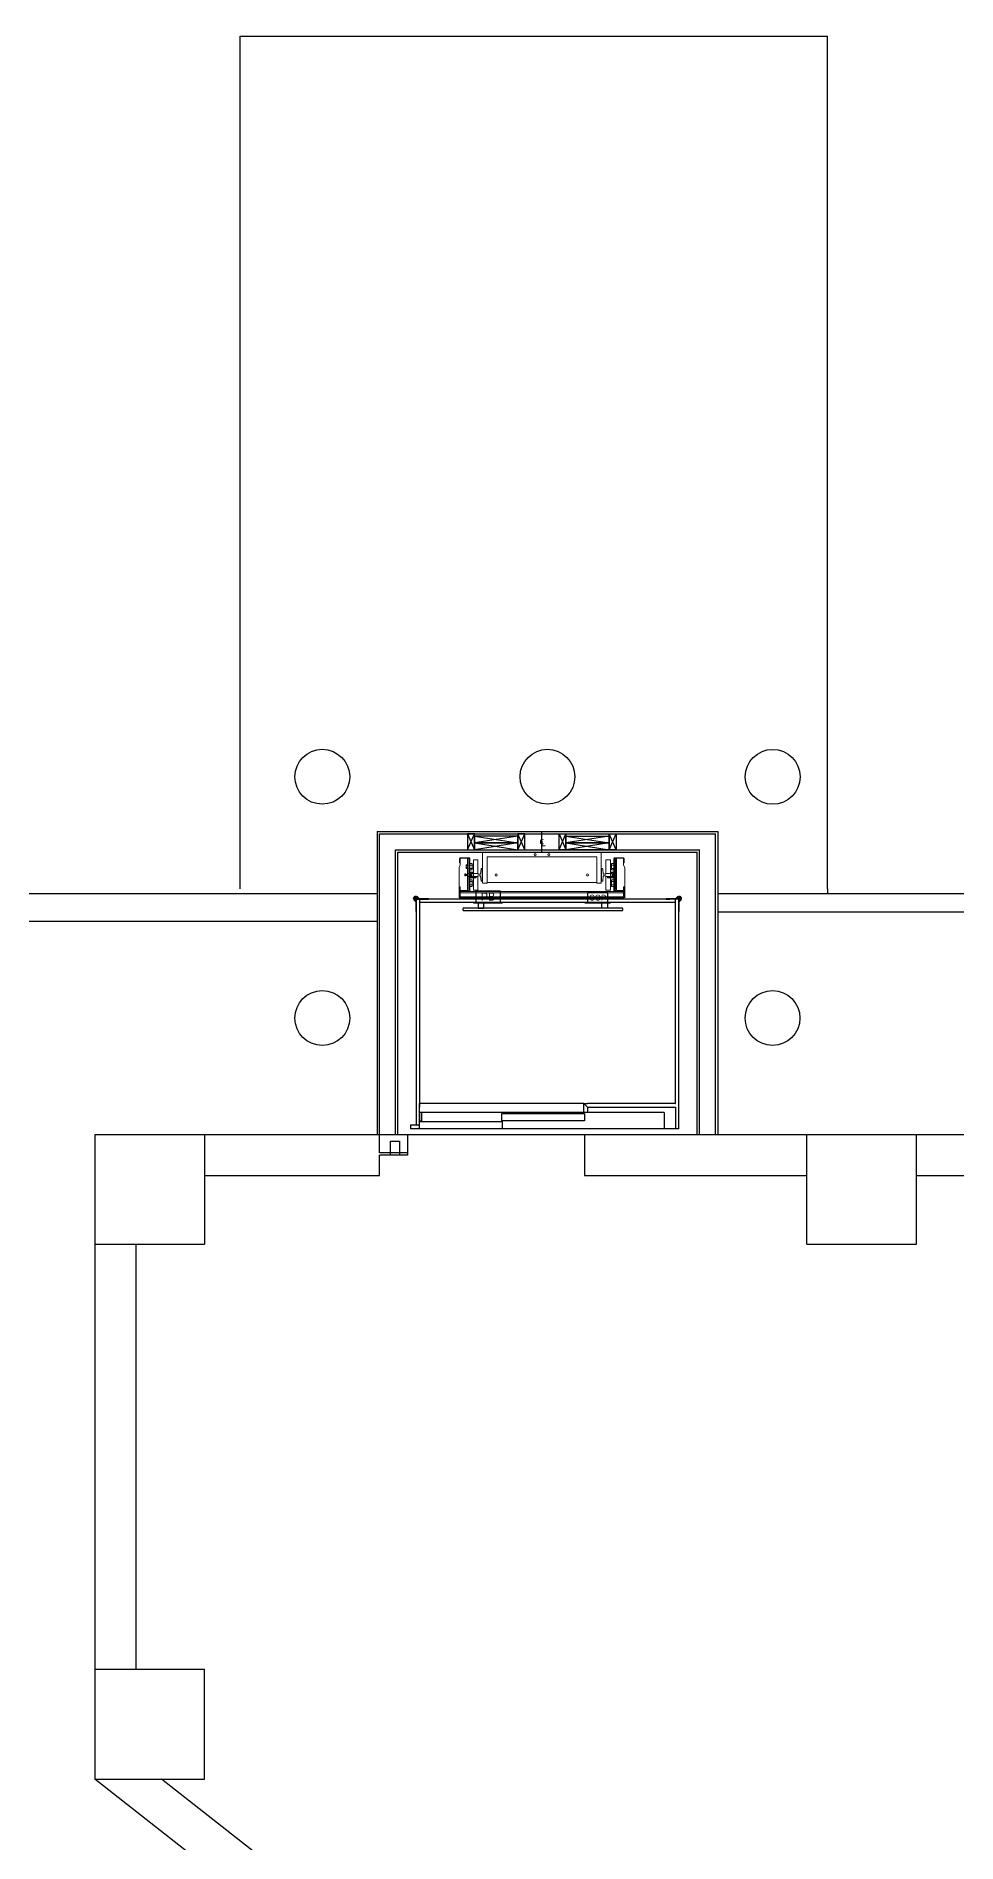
# Paper-space layout 'Layout1' of a CAD drawing. Header units: inches. Extents: x 0 to 35.9, y 0 to 23.6.
# Drawn here: x 13.236 to 13.3541, y 15.5901 to 15.8219 of the extents above; entities that cross this region are included whole.
import ezdxf

# ---------------------------------------------------------------- set-up
doc = ezdxf.new("R2010")
doc.units = ezdxf.units.IN
doc.header["$MEASUREMENT"] = 0
doc.linetypes.add('CENTERX2', pattern=[0.8, 0.5, -0.1, 0.1, -0.1])
doc.layers.get('0').update_dxf_attribs({"lineweight": 30})
for name, color, linetype in [('HANDICAP PARKING', 150, 'Continuous'), ('NO PARKING', 6, 'CENTERX2'), ('SYMMETRY ELEVATING SOLUTIONS', 7, 'Continuous')]:
    doc.layers.add(name, color=color, linetype=linetype)
doc.styles.get("Standard").update_dxf_attribs({"font": 'arial.ttf'})

# ---------------------------------------------------------------- blocks, each defined once
blk = doc.blocks.new('A$C1C650E7E')
at = {"color": 7, "linetype": 'Continuous', "lineweight": 15}
for p, q in [((-2.75, 0), (-2.75, 0.08)), ((-2.75, 0.08), (-0.09, 0.08)), ((-0.53, 0.13), (-0.17, 0.5)), ((-0.53, 0.13), (-0.47, 0.08)), ((-0.47, 0.08), (-0.11, 0.44)), ((-0.11, 0.44), (-0.17, 0.5)), ((-0.09, 0.44), (0.49, -0.13)), ((-0.09, 0.08), (-0.09, 0)), ((0.07, 0.23), (-0.07, 0.08)), ((-0.07, 0.08), (-0.02, 0.03)), ((0.01, 0.54), (-0.02, 0.51)), ((0.55, -0.07), (-0.02, 0.51)), ((0.13, 0.18), (-0.02, 0.03)), ((0.18, 0.13), (0.03, -0.02)), ((0.13, 0.18), (0.07, 0.23)), ((0.23, 0.07), (0.08, -0.07)), ((0.23, 0.07), (0.18, 0.13)), ((0.59, 0.23), (0.28, 0.54)), ((0.42, 0.46), (0.36, 0.52)), ((0.42, 0.46), (0.39, 0.43)), ((0.46, 0.42), (0.43, 0.39)), ((0.52, 0.36), (0.46, 0.42)), ((0.52, 0.36), (0.49, 0.33)), ((0.08, -0.09), (0, -0.09)), ((0, -2.75), (0.08, -2.75)), ((0.08, -0.07), (0.03, -0.02)), ((0.08, -2.75), (0.08, -0.09)), ((0.49, -0.16), (0.12, -0.52)), ((0.18, -0.57), (0.12, -0.52)), ((0.54, -0.21), (0.18, -0.57)), ((0.49, -0.16), (0.54, -0.21)), ((0.55, -0.07), (0.59, -0.03))]:
    blk.add_line(p, q, dxfattribs=at)
for p, q in [((0, 0), (0, 0)), ((-2.75, 0), (-0.09, 0)), ((0, -0.09), (0, -2.75))]:
    blk.add_line(p, q)
at = {"color": 7, "linetype": 'Continuous', "lineweight": 15, "flags": 128}
for points in [[(-0.09, 0.44), (-0.09, 0.44), (-0.08, 0.45), (-0.08, 0.45), (-0.07, 0.46), (-0.06, 0.47), (-0.05, 0.48), (-0.03, 0.49), (-0.02, 0.51)], [(0.1, 0.26), (0.1, 0.25), (0.1, 0.25), (0.09, 0.25), (0.09, 0.25), (0.09, 0.24), (0.08, 0.24), (0.08, 0.24), (0.07, 0.23)], [(0.15, 0.2), (0.15, 0.2), (0.15, 0.2), (0.15, 0.2), (0.15, 0.19), (0.14, 0.19), (0.14, 0.18), (0.13, 0.18), (0.13, 0.18)], [(0.2, 0.15), (0.2, 0.15), (0.2, 0.15), (0.2, 0.15), (0.19, 0.15), (0.19, 0.14), (0.18, 0.14), (0.18, 0.13), (0.18, 0.13)], [(0.26, 0.1), (0.25, 0.1), (0.25, 0.1), (0.25, 0.09), (0.25, 0.09), (0.24, 0.09), (0.24, 0.08), (0.24, 0.08), (0.23, 0.07)], [(0.36, 0.52), (0.36, 0.52), (0.36, 0.52), (0.36, 0.51), (0.35, 0.51), (0.34, 0.5), (0.34, 0.49), (0.33, 0.49)], [(0.55, -0.07), (0.54, -0.08), (0.53, -0.09), (0.52, -0.1), (0.51, -0.11), (0.5, -0.12), (0.49, -0.13), (0.49, -0.13), (0.49, -0.13)]]:
    blk.add_lwpolyline(points, dxfattribs=at)
at = {"color": 7, "linetype": 'Continuous', "lineweight": 15}
for centre, radius, start, end in [((-0.1, 0.43), 0.0945, 45, 135), ((-0.1, 0.43), 0.016, 45, 135), ((-0.09, 0.09), 0.016, 270, 315), ((-0.09, 0.09), 0.0945, 270, 315), ((0.14, 0.41), 0.188, 45, 135), ((0.45, 0.1), 0.188, 315, 45), ((0.09, -0.09), 0.0945, 135, 180), ((0.09, -0.09), 0.016, 135, 180), ((0.47, -0.14), 0.016, 315, 45), ((0.47, -0.14), 0.0945, 315, 45)]:
    blk.add_arc(centre, radius, start, end, dxfattribs=at)
blk = doc.blocks.new('A$C207E235A')
for p, q in [((-16.25, 4), (-14.75, 0.5)), ((-16.25, 0.5), (-14.75, 4)), ((-16.25, 4), (16.25, 4)), ((-5.25, 0.5), (-3.75, 4)), ((-3.75, 0.5), (-5.25, 4)), ((3.75, 4), (5.25, 0.5)), ((3.75, 0.5), (5.25, 4)), ((14.75, 0.5), (16.25, 4)), ((16.25, 0.5), (14.75, 4)), ((-16.25, 0.5), (16.25, 0.5)), ((-14.75, 3.5), (-5.25, 2)), ((-5.25, 3.5), (-14.75, 2)), ((-5.25, 2), (-14.75, 0.5)), ((-14.75, 2), (-5.25, 0.5)), ((5.25, 3.5), (14.75, 2)), ((14.75, 3.5), (5.25, 2)), ((14.75, 2), (5.25, 0.5)), ((5.25, 2), (14.75, 0.5))]:
    blk.add_line(p, q)
at = {"linetype": 'CENTERX2'}
blk.add_line((0, 0), (0, 4.5), dxfattribs=at)
for points in [[(-16.25, 0.5), (-14.75, 0.5), (-14.75, 4), (-16.25, 4)], [(-5.25, 0.5), (-3.75, 0.5), (-3.75, 4), (-5.25, 4)], [(5.25, 0.5), (3.75, 0.5), (3.75, 4), (5.25, 4)], [(16.25, 0.5), (14.75, 0.5), (14.75, 4), (16.25, 4)], [(-14.75, 2), (-5.25, 2), (-5.25, 3.5), (-14.75, 3.5)], [(-14.75, 0.5), (-5.25, 0.5), (-5.25, 2), (-14.75, 2)], [(14.75, 2), (5.25, 2), (5.25, 3.5), (14.75, 3.5)], [(14.75, 0.5), (5.25, 0.5), (5.25, 2), (14.75, 2)]]:
    blk.add_lwpolyline(points, close=True)
at = {"insert": (0, 2.25), "char_height": 1.75, "attachment_point": 5}
blk.add_mtext('{\\fISOCPEUR|b0|i0|c0|p34;℄}', dxfattribs=at)
blk = doc.blocks.new('A$C449753AF')
at = {"color": 7, "linetype": 'Continuous', "lineweight": 15}
for p, q in [((-12.69, 0), (12.69, 0)), ((-17.87, -2.86), (-18.12, -3.36)), ((-18.12, -3.36), (-18.12, -9.99)), ((-18, -2.36), (-18, -1.38)), ((-18, -2.36), (-17.88, -2.36)), ((-17.88, -2.36), (-17.88, -1.38)), ((-17.87, -1.36), (-17.87, -2.86)), ((-17.86, -1.24), (-15.89, -1.24)), ((-17.86, -1.36), (-15.89, -1.36)), ((-16.56, -2.82), (-16.56, -3.37)), ((-16.56, -3.37), (-16.56, -3.55)), ((-16.52, -2.76), (-16.52, -2.76)), ((-16.24, -2.76), (-16.52, -2.76)), ((-16.52, -2.97), (-16.52, -2.98)), ((-16.52, -2.97), (-16.24, -2.97)), ((-16.24, -2.98), (-16.52, -2.98)), ((-16.52, -3.39), (-16.52, -3.41)), ((-16.52, -3.39), (-16.24, -3.39)), ((-16.24, -3.41), (-16.52, -3.41)), ((-16.52, -3.62), (-16.52, -3.62)), ((-16.52, -3.62), (-16.24, -3.62)), ((-16.31, -1.36), (-16.31, -2.76)), ((-16.31, -3.62), (-16.31, -4.78)), ((-16.24, -2.75), (-16.24, -3.62)), ((-16.24, -3.62), (-16.12, -3.62)), ((-16.2, -3.85), (-16.2, -4.12)), ((-16.17, -3.84), (-16.17, -3.85)), ((-16.17, -3.84), (-16.12, -3.84)), ((-16.12, -3.85), (-16.17, -3.85)), ((-16.12, -4.69), (-16.12, -1.38)), ((-16.12, -1.38), (-15.87, -1.38)), ((-15.87, -4.69), (-15.87, -1.38)), ((-15.87, -1.38), (-15.87, -8.62)), ((-15.75, -1.38), (-15.75, -8.62)), ((-15.25, -2.47), (-15.75, -2.47)), ((-15.25, -2.83), (-15.75, -2.83)), ((-15.25, -3.55), (-15.75, -3.55)), ((-15.25, -3.91), (-15.75, -3.91)), ((-15.25, -2.47), (-15.25, -2.83)), ((-15.25, -2.83), (-15.25, -3.55)), ((-15.25, -3.55), (-15.25, -3.91)), ((-15, -1.69), (-15, -4.69)), ((-14, -1.69), (-14, -4.69)), ((-13.32, -3.71), (-13.43, -4.76)), ((-13.04, -3.62), (-13.22, -3.62)), ((-13.04, -3.62), (-13.04, -4.87)), ((-13.04, -3.62), (-13, -3.62)), ((-13, -6.81), (-13, -0.31)), ((-12, -6.69), (-12, -1)), ((-12, -1), (11.75, -1)), ((11.75, -1), (12, -1)), ((12, -1), (12, -6.69)), ((13, -0.31), (13, -6.81)), ((13.04, -3.62), (13, -3.62)), ((13.04, -4.87), (13.04, -3.62)), ((13.22, -3.62), (13.04, -3.62)), ((13.43, -4.76), (13.32, -3.71)), ((14, -4.69), (14, -1.69)), ((15, -4.69), (15, -1.69)), ((15.25, -2.47), (15.75, -2.47)), ((15.25, -2.83), (15.25, -2.47)), ((15.25, -2.83), (15.75, -2.83)), ((15.25, -3.55), (15.25, -2.83)), ((15.25, -3.55), (15.75, -3.55)), ((15.25, -3.91), (15.25, -3.55)), ((15.25, -3.91), (15.75, -3.91)), ((15.75, -8.62), (15.75, -1.38)), ((15.87, -1.38), (15.87, -4.69)), ((16.12, -1.38), (15.87, -1.38)), ((15.87, -8.62), (15.87, -1.38)), ((15.89, -1.24), (17.86, -1.24)), ((15.89, -1.36), (17.86, -1.36)), ((16.12, -1.38), (16.12, -8.18)), ((16.31, -8.37), (16.31, -1.36)), ((17.87, -2.86), (17.87, -1.36)), ((18.12, -3.36), (17.87, -2.86)), ((17.88, -1.38), (17.88, -2.36)), ((18, -2.36), (17.88, -2.36)), ((18, -1.38), (18, -2.36)), ((18.12, -9.99), (18.12, -3.36)), ((-18, -8.61), (-18, -7.62)), ((-18, -7.62), (-17.88, -7.62)), ((-17.88, -8.61), (-17.88, -7.62)), ((-16.87, -4.79), (-16.87, -5)), ((-16.87, -4.79), (-16.87, -4.79)), ((-16.87, -5), (-16.87, -5.21)), ((-16.85, -4.78), (-16.85, -4.79)), ((-16.85, -4.78), (-16.71, -4.78)), ((-16.85, -4.78), (-16.71, -4.78)), ((-16.71, -4.79), (-16.85, -4.79)), ((-16.85, -5), (-16.85, -5)), ((-16.71, -5), (-16.85, -5)), ((-16.85, -5), (-16.71, -5)), ((-16.85, -5.22), (-16.85, -5.22)), ((-16.85, -5.22), (-16.71, -5.22)), ((-16.71, -5.22), (-16.85, -5.22)), ((-16.71, -4.79), (-16.71, -4.78)), ((-16.71, -5), (-16.71, -4.79)), ((-16.71, -4.91), (-16.71, -4.9)), ((-16.71, -5), (-16.71, -5)), ((-16.71, -5.22), (-16.71, -5)), ((-16.71, -5.1), (-16.71, -5.09)), ((-16.71, -5.22), (-16.71, -5.22)), ((-16.35, -4.89), (-16.35, -4.78)), ((-16.35, -5.11), (-16.35, -4.89)), ((-16.35, -5.22), (-16.35, -5.11)), ((-16.32, -4.78), (-16.22, -4.78)), ((-16.32, -5), (-16.22, -5)), ((-16.32, -5.22), (-16.22, -5.22)), ((-16.31, -5.22), (-16.31, -8.37)), ((-16.22, -5.27), (-16.22, -4.73)), ((-16.2, -4.12), (-16.2, -4.4)), ((-16.19, -4.7), (-16.19, -5.3)), ((-16.17, -4.11), (-16.17, -4.13)), ((-16.17, -4.11), (-16.12, -4.11)), ((-16.12, -4.13), (-16.17, -4.13)), ((-16.17, -4.4), (-16.17, -4.4)), ((-16.17, -4.4), (-16.12, -4.4)), ((-16.12, -4.4), (-16.17, -4.4)), ((-16.12, -4.69), (-16.12, -5.32)), ((-16.12, -4.69), (-15.87, -4.69)), ((-16.12, -8.18), (-16.12, -5.32)), ((-15.87, -5.32), (-16.12, -5.32)), ((-15.87, -8.18), (-15.87, -5.32)), ((-15.63, -4.51), (-15.75, -4.51)), ((-15.63, -5.49), (-15.75, -5.49)), ((-15.25, -6.09), (-15.75, -6.09)), ((-15.25, -6.45), (-15.75, -6.45)), ((-15.25, -7.17), (-15.75, -7.17)), ((-15.25, -7.53), (-15.75, -7.53)), ((-15.63, -4.51), (-15.63, -5.49)), ((-15.61, -4.37), (-15, -4.37)), ((-15.61, -4.49), (-15.61, -4.37)), ((-15.61, -4.49), (-15, -4.49)), ((-14.38, -5.51), (-15.61, -5.51)), ((-15.61, -5.51), (-15.61, -5.63)), ((-14.38, -5.63), (-15.61, -5.63)), ((-15.48, -5.22), (-15.48, -4.78)), ((-15.42, -4.69), (-15.46, -4.69)), ((-15.46, -4.69), (-15.46, -5.31)), ((-15.42, -5.31), (-15.46, -5.31)), ((-15.42, -5.31), (-15.42, -4.69)), ((-15.42, -4.69), (-15.05, -4.69)), ((-15.42, -4.69), (-15.42, -5.31)), ((-15.42, -5.31), (-15.05, -5.31)), ((-15.25, -6.45), (-15.25, -6.09)), ((-15.25, -7.17), (-15.25, -6.45)), ((-15.25, -7.53), (-15.25, -7.17)), ((-15.05, -5.31), (-15.05, -4.69)), ((-15, -5.51), (-15, -5.31)), ((-15, -8.31), (-15, -5.63)), ((-14.98, -4.75), (-14.98, -4.87)), ((-14.98, -4.87), (-14.98, -5.13)), ((-14.98, -5.13), (-14.98, -5.25)), ((-14.04, -4.69), (-14.92, -4.69)), ((-14.92, -5.31), (-14.04, -5.31)), ((-14.38, -5.63), (-14.38, -5.51)), ((-14, -8.31), (-14, -5.31)), ((-13.49, -4.81), (-13.92, -4.81)), ((-13.92, -5.19), (-13.49, -5.19)), ((-13.43, -5.24), (-13.32, -6.29)), ((-13.22, -6.38), (-13.04, -6.38)), ((-13.04, -5.13), (-13.04, -4.87)), ((-13.04, -5.13), (-13.04, -6.38)), ((-13.04, -6.38), (-13, -6.38)), ((-12.69, -6.81), (-13, -6.81)), ((-12.69, -6.81), (-12.13, -6.81)), ((-12, -6.62), (12, -6.62)), ((12.13, -6.81), (12.69, -6.81)), ((13, -6.81), (12.69, -6.81)), ((13.04, -6.38), (13, -6.38)), ((13.04, -4.87), (13.04, -5.13)), ((13.04, -6.38), (13.04, -5.13)), ((13.04, -6.38), (13.22, -6.38)), ((13.32, -6.29), (13.43, -5.24)), ((13.92, -4.81), (13.49, -4.81)), ((13.49, -5.19), (13.92, -5.19)), ((14, -5.31), (14, -8.31)), ((14.92, -4.69), (14.04, -4.69)), ((14.04, -5.31), (14.92, -5.31)), ((15.61, -5.51), (14.38, -5.51)), ((14.38, -5.63), (14.38, -5.51)), ((15.61, -5.63), (14.38, -5.63)), ((14.98, -4.87), (14.98, -4.75)), ((14.98, -5.25), (14.98, -5.13)), ((15, -4.37), (15.61, -4.37)), ((15, -4.49), (15.61, -4.49)), ((15.06, -4.62), (15, -4.62)), ((15, -5.31), (15, -5.51)), ((15, -5.63), (15, -8.31)), ((15.42, -4.69), (15.05, -4.69)), ((15.05, -4.69), (15.05, -5.31)), ((15.42, -5.31), (15.05, -5.31)), ((15.06, -4.69), (15.06, -4.62)), ((15.25, -6.09), (15.75, -6.09)), ((15.25, -6.09), (15.25, -6.45)), ((15.25, -6.45), (15.75, -6.45)), ((15.25, -6.45), (15.25, -7.17)), ((15.25, -7.17), (15.75, -7.17)), ((15.25, -7.17), (15.25, -7.53)), ((15.25, -7.53), (15.75, -7.53)), ((15.42, -4.69), (15.42, -5.31)), ((15.46, -4.69), (15.42, -4.69)), ((15.42, -4.69), (15.42, -5.31)), ((15.46, -5.31), (15.42, -5.31)), ((15.46, -4.69), (15.46, -5.31)), ((15.48, -4.78), (15.48, -5.22)), ((15.61, -4.49), (15.61, -4.37)), ((15.61, -5.51), (15.61, -5.63)), ((15.63, -4.51), (15.75, -4.51)), ((15.63, -5.49), (15.63, -4.51)), ((15.63, -5.49), (15.75, -5.49)), ((15.87, -5.32), (15.87, -8.18)), ((17.88, -7.62), (17.88, -8.61)), ((18, -7.62), (17.88, -7.62)), ((18, -7.62), (18, -8.61)), ((-18, -9.18), (-18, -8.74)), ((-18, -8.74), (-17.86, -8.74)), ((-18, -9.18), (-18, -9.99)), ((-18, -9.18), (-17.86, -9.18)), ((-18, -9.99), (18, -9.99)), ((-16.31, -8.37), (-17.86, -8.37)), ((-17.86, -8.62), (-17.86, -8.37)), ((-17.86, -8.93), (-17.86, -8.62)), ((-16.31, -8.62), (-17.86, -8.62)), ((-17.86, -8.93), (17.86, -8.93)), ((-17.86, -8.93), (-17.86, -9.81)), ((-17.86, -9.81), (17.86, -9.81)), ((-16.31, -8.62), (-15.87, -8.62)), ((-15.75, -8.62), (-15.87, -8.62)), ((-15.75, -8.62), (15.75, -8.62)), ((15.75, -8.62), (15.87, -8.62)), ((15.87, -8.62), (16.31, -8.62)), ((17.86, -8.37), (16.31, -8.37)), ((17.86, -8.62), (16.31, -8.62)), ((17.86, -8.62), (17.86, -8.37)), ((17.86, -8.62), (17.86, -8.93)), ((17.86, -8.74), (18, -8.74)), ((17.86, -9.81), (17.86, -8.93)), ((17.86, -9.18), (18, -9.18)), ((18, -8.74), (18, -9.18)), ((18, -9.99), (18, -9.18))]:
    blk.add_line(p, q, dxfattribs=at)
blk.add_line((14.98, -4.87), (14.98, -5.13))
at = {"color": 7, "linetype": 'Continuous', "lineweight": 15, "flags": 128}
for points in [[(-16.66, -5.11), (-16.67, -5.1), (-16.68, -5.09), (-16.68, -5.06), (-16.68, -5.02), (-16.68, -4.98), (-16.68, -4.94), (-16.68, -4.92), (-16.67, -4.9), (-16.66, -4.89)], [(-16.61, -5.11), (-16.62, -5.1), (-16.63, -5.09), (-16.63, -5.06), (-16.63, -5.02), (-16.63, -4.98), (-16.63, -4.94), (-16.63, -4.92), (-16.62, -4.9), (-16.61, -4.89)], [(-16.56, -5.11), (-16.57, -5.1), (-16.58, -5.09), (-16.58, -5.06), (-16.58, -5.02), (-16.58, -4.98), (-16.58, -4.94), (-16.58, -4.92), (-16.57, -4.9), (-16.56, -4.89)], [(-16.51, -5.11), (-16.52, -5.1), (-16.53, -5.09), (-16.53, -5.06), (-16.53, -5.02), (-16.53, -4.98), (-16.53, -4.94), (-16.53, -4.92), (-16.52, -4.9), (-16.51, -4.89)], [(-16.46, -5.11), (-16.47, -5.1), (-16.48, -5.09), (-16.48, -5.06), (-16.48, -5.02), (-16.48, -4.98), (-16.48, -4.94), (-16.48, -4.92), (-16.47, -4.9), (-16.46, -4.89)], [(-16.41, -5.11), (-16.42, -5.1), (-16.43, -5.09), (-16.43, -5.06), (-16.43, -5.02), (-16.43, -4.98), (-16.43, -4.94), (-16.43, -4.92), (-16.42, -4.9), (-16.41, -4.89)], [(-16.36, -5.11), (-16.37, -5.1), (-16.38, -5.09), (-16.38, -5.06), (-16.38, -5.02), (-16.38, -4.98), (-16.38, -4.94), (-16.38, -4.92), (-16.37, -4.9), (-16.36, -4.89)]]:
    blk.add_lwpolyline(points, dxfattribs=at)
at = {"color": 7, "linetype": 'Continuous', "lineweight": 15}
for centre in [(-1.5, -0.56), (1.5, -0.56), (-10, -5), (10, -5)]:
    blk.add_circle(centre, 0.219, dxfattribs=at)
for centre, radius, start, end in [((-12.69, -0.31), 0.313, 90, 180), ((12.69, -0.31), 0.313, 0, 90), ((-17.86, -1.38), 0.136, 90, 180), ((-17.86, -1.38), 0.016, 90, 180), ((-15.89, -1.38), 0.136, 0, 90), ((-15.89, -1.38), 0.016, 0, 90), ((-13.22, -3.72), 0.1, 90, 174.0149), ((13.22, -3.72), 0.1, 5.9851, 90), ((15.89, -1.38), 0.136, 90, 180), ((15.89, -1.38), 0.016, 90, 180), ((17.86, -1.38), 0.136, 0, 90), ((17.86, -1.38), 0.016, 0, 90), ((-16.35, -5), 0.324, 162.1201, 197.8799), ((-16.3, -5), 0.324, 162.1214, 197.8786), ((-16.25, -5), 0.324, 162.1214, 197.8786), ((-16.2, -5), 0.324, 162.1214, 197.8786), ((-16.15, -5), 0.324, 162.1214, 197.8786), ((-16.1, -5), 0.324, 162.1214, 197.8786), ((-16.05, -5), 0.324, 162.1169, 197.8831), ((-15.61, -4.51), 0.136, 90, 180), ((-15.61, -5.49), 0.136, 180, 270), ((-15.61, -4.51), 0.016, 90, 180), ((-15.61, -5.49), 0.016, 180, 270), ((-14.92, -4.75), 0.0625, 90, 180), ((-14.92, -5.25), 0.0625, 180, 270), ((-14.04, -4.75), 0.0625, 0, 90), ((-14.04, -5.25), 0.0625, 270, 0), ((-13.92, -4.75), 0.0625, 180, 270), ((-13.92, -5.25), 0.0625, 90, 180), ((-13.49, -4.75), 0.0625, 270, 354.0149), ((-13.49, -5.25), 0.0625, 5.9851, 90), ((-13.22, -6.27), 0.1, 185.9851, 270), ((-12.13, -6.69), 0.125, 270, 0), ((12.13, -6.69), 0.125, 180, 270), ((13.22, -6.27), 0.1, 270, 354.0149), ((13.49, -4.75), 0.0625, 185.9851, 270), ((13.49, -5.25), 0.0625, 90, 174.0149), ((13.92, -4.75), 0.0625, 270, 0), ((13.92, -5.25), 0.0625, 0, 90), ((14.04, -4.75), 0.0625, 90, 180), ((14.04, -5.25), 0.0625, 180, 270), ((14.92, -4.75), 0.0625, 0, 90), ((14.92, -5.25), 0.0625, 270, 0), ((15.61, -4.51), 0.136, 0, 90), ((15.61, -4.51), 0.016, 0, 90), ((15.61, -5.49), 0.016, 270, 0), ((15.61, -5.49), 0.136, 270, 0), ((-17.86, -8.61), 0.136, 180, 270), ((-17.86, -8.61), 0.016, 180, 270), ((-16.31, -8.18), 0.438, 270, 0), ((-16.31, -8.18), 0.188, 270, 0), ((-15.89, -8.61), 0.016, 270, 0), ((16.31, -8.18), 0.438, 180, 270), ((15.89, -8.61), 0.016, 180, 270), ((16.31, -8.18), 0.188, 180, 270), ((17.86, -8.61), 0.136, 270, 0), ((17.86, -8.61), 0.016, 270, 0)]:
    blk.add_arc(centre, radius, start, end, dxfattribs=at)
for points in [[(-16.52, -2.76), (-16.56, -2.82)], [(-16.56, -3.55), (-16.52, -3.61)], [(-16.52, -2.76), (-16.52, -2.76)], [(-16.24, -2.76), (-16.52, -2.76)], [(-16.52, -3.61), (-16.52, -3.62)], [(-16.52, -3.62), (-16.24, -3.62)], [(-16.12, -2.75), (-16.24, -2.75)], [(-16.19, -3.84), (-16.2, -3.85)], [(-15, -2.87), (-15.25, -2.87)], [(-15.25, -3.5), (-15, -3.5)], [(-14, -1.69), (-15, -1.69)], [(15, -1.69), (14, -1.69)], [(15.25, -2.87), (15, -2.87)], [(15, -3.5), (15.25, -3.5)], [(-16.86, -4.78), (-16.87, -4.79)], [(-16.86, -4.78), (-16.87, -4.79)], [(-16.87, -5.21), (-16.86, -5.22)], [(-16.7, -4.89), (-16.71, -4.9)], [(-16.7, -4.89), (-16.71, -4.89)], [(-16.71, -4.89), (-16.71, -4.89)], [(-16.7, -4.89), (-16.71, -4.89)], [(-16.71, -4.89), (-16.71, -4.89)], [(-16.71, -5.1), (-16.7, -5.12)], [(-16.71, -5.11), (-16.7, -5.11)], [(-16.71, -5.11), (-16.71, -5.11)], [(-16.67, -4.88), (-16.69, -4.88)], [(-16.67, -4.88), (-16.69, -4.88)], [(-16.69, -5.13), (-16.67, -5.13)], [(-16.66, -4.89), (-16.66, -4.88)], [(-16.65, -4.88), (-16.66, -4.9)], [(-16.66, -4.89), (-16.66, -4.88)], [(-16.66, -5.1), (-16.65, -5.12)], [(-16.66, -5.12), (-16.66, -5.11)], [(-16.65, -4.88), (-16.65, -4.89)], [(-16.62, -4.88), (-16.64, -4.88)], [(-16.62, -4.88), (-16.64, -4.88)], [(-16.64, -5.13), (-16.62, -5.13)], [(-16.61, -4.89), (-16.61, -4.88)], [(-16.6, -4.88), (-16.61, -4.9)], [(-16.61, -4.89), (-16.61, -4.88)], [(-16.61, -5.1), (-16.6, -5.12)], [(-16.61, -5.12), (-16.61, -5.11)], [(-16.6, -4.88), (-16.6, -4.89)], [(-16.57, -4.88), (-16.59, -4.88)], [(-16.57, -4.88), (-16.59, -4.88)], [(-16.59, -5.13), (-16.57, -5.13)], [(-16.55, -4.88), (-16.56, -4.9)], [(-16.56, -4.89), (-16.56, -4.88)], [(-16.56, -4.89), (-16.56, -4.88)], [(-16.56, -5.1), (-16.55, -5.12)], [(-16.56, -5.12), (-16.56, -5.11)], [(-16.55, -4.88), (-16.55, -4.89)], [(-16.52, -4.88), (-16.54, -4.88)], [(-16.52, -4.88), (-16.54, -4.88)], [(-16.54, -5.13), (-16.52, -5.13)], [(-16.5, -4.88), (-16.51, -4.9)], [(-16.51, -4.89), (-16.51, -4.88)], [(-16.51, -4.89), (-16.51, -4.88)], [(-16.51, -5.1), (-16.5, -5.12)], [(-16.51, -5.12), (-16.51, -5.11)], [(-16.5, -4.88), (-16.5, -4.89)], [(-16.47, -4.88), (-16.49, -4.88)], [(-16.47, -4.88), (-16.49, -4.88)], [(-16.49, -5.13), (-16.47, -5.13)], [(-16.46, -4.89), (-16.46, -4.88)], [(-16.45, -4.88), (-16.46, -4.9)], [(-16.46, -4.89), (-16.46, -4.88)], [(-16.46, -5.1), (-16.45, -5.12)], [(-16.46, -5.12), (-16.46, -5.11)], [(-16.45, -4.88), (-16.45, -4.89)], [(-16.42, -4.88), (-16.44, -4.88)], [(-16.42, -4.88), (-16.44, -4.88)], [(-16.44, -5.13), (-16.42, -5.13)], [(-16.4, -4.88), (-16.41, -4.9)], [(-16.41, -4.89), (-16.41, -4.88)], [(-16.41, -4.89), (-16.41, -4.88)], [(-16.41, -5.1), (-16.4, -5.12)], [(-16.41, -5.12), (-16.41, -5.11)], [(-16.4, -4.88), (-16.4, -4.89)], [(-16.37, -4.88), (-16.39, -4.88)], [(-16.37, -4.88), (-16.39, -4.88)], [(-16.39, -5.13), (-16.37, -5.13)], [(-16.36, -4.89), (-16.36, -4.88)], [(-16.36, -4.89), (-16.36, -4.88)], [(-16.35, -4.89), (-16.36, -4.9)], [(-16.35, -4.89), (-16.36, -4.89)], [(-16.36, -5.1), (-16.35, -5.11)], [(-16.36, -5.12), (-16.36, -5.11)], [(-16.35, -4.89), (-16.35, -4.89)], [(-16.19, -4.7), (-16.22, -4.73)], [(-16.22, -5.27), (-16.19, -5.3)], [(-16.2, -4.4), (-16.19, -4.4)], [(-16.12, -4.7), (-16.19, -4.7)], [(-16.19, -5.3), (-16.12, -5.3)], [(-15.48, -4.78), (-15.63, -4.78)], [(-15.63, -5.22), (-15.48, -5.22)], [(-15.46, -4.8), (-15.48, -4.78)], [(-15.48, -5.22), (-15.46, -5.2)], [(-15.25, -6.5), (-15, -6.5)], [(-15, -7.13), (-15.25, -7.13)], [(-15, -4.69), (-14.92, -4.69)], [(-15, -5.31), (-14.92, -5.31)], [(-14.04, -4.69), (-14, -4.69)], [(14, -4.69), (14.04, -4.69)], [(14, -5.31), (14.04, -5.31)], [(14.92, -4.69), (15, -4.69)], [(14.92, -5.31), (15, -5.31)], [(15, -6.5), (15.25, -6.5)], [(15.25, -7.13), (15, -7.13)], [(15.48, -4.78), (15.46, -4.8)], [(15.46, -5.2), (15.48, -5.22)], [(15.63, -4.78), (15.48, -4.78)], [(15.48, -5.22), (15.63, -5.22)], [(-14, -8.31), (-15, -8.31)], [(15, -8.31), (14, -8.31)]]:
    blk.add_open_spline(points, degree=1, dxfattribs=at)
for points, knots in [([(-16.52, -2.76), (-16.52, -2.77), (-16.54, -2.79), (-16.55, -2.84), (-16.55, -2.9), (-16.53, -2.94), (-16.52, -2.97)], [0, 0, 0, 0, 0.1124, 0.374521, 0.643077, 1, 1, 1, 1]), ([(-16.52, -2.98), (-16.53, -3.02), (-16.55, -3.09), (-16.56, -3.23), (-16.53, -3.33), (-16.52, -3.39)], [0, 0, 0, 0, 0.2749946, 0.5561173, 1, 1, 1, 1]), ([(-16.52, -3.41), (-16.53, -3.43), (-16.55, -3.47), (-16.56, -3.54), (-16.53, -3.59), (-16.52, -3.62)], [0, 0, 0, 0, 0.274988, 0.556127, 1, 1, 1, 1]), ([(-16.19, -3.84), (-16.19, -3.84), (-16.19, -3.84), (-16.18, -3.84), (-16.17, -3.84)], [0, 0, 0, 0, 0.291464, 1, 1, 1, 1]), ([(-16.17, -3.85), (-16.18, -3.88), (-16.19, -3.92), (-16.2, -4.01), (-16.18, -4.08), (-16.17, -4.11)], [0, 0, 0, 0, 0.278715, 0.563688, 1, 1, 1, 1]), ([(-16.86, -4.78), (-16.86, -4.78), (-16.86, -4.78), (-16.85, -4.78), (-16.85, -4.78)], [0, 0, 0, 0, 0.624292, 1, 1, 1, 1]), ([(-16.85, -4.79), (-16.85, -4.81), (-16.86, -4.86), (-16.86, -4.94), (-16.85, -4.98), (-16.85, -5)], [0, 0, 0, 0, 0.368167, 0.747408, 1, 1, 1, 1]), ([(-16.85, -5), (-16.85, -5.03), (-16.86, -5.08), (-16.86, -5.15), (-16.85, -5.2), (-16.85, -5.22)], [0, 0, 0, 0, 0.3681589, 0.7474084, 1, 1, 1, 1]), ([(-16.85, -5.22), (-16.85, -5.22), (-16.86, -5.22), (-16.86, -5.22), (-16.86, -5.22)], [0, 0, 0, 0, 0.375722, 1, 1, 1, 1]), ([(-16.69, -4.88), (-16.69, -4.88), (-16.7, -4.88), (-16.7, -4.9), (-16.71, -4.92), (-16.71, -4.93)], [0, 0, 0, 0, 0.287683, 0.645506, 1, 1, 1, 1]), ([(-16.71, -5.07), (-16.71, -5.08), (-16.71, -5.1), (-16.7, -5.12), (-16.69, -5.12), (-16.69, -5.12)], [0, 0, 0, 0, 0.344177, 0.689322, 1, 1, 1, 1]), ([(-16.66, -5.12), (-16.67, -5.12), (-16.67, -5.13), (-16.68, -5.13), (-16.69, -5.11), (-16.7, -5.09), (-16.7, -5.05), (-16.7, -5.01), (-16.7, -4.97), (-16.7, -4.93), (-16.69, -4.9), (-16.68, -4.88), (-16.67, -4.87), (-16.67, -4.88), (-16.66, -4.88)], [0, 0, 0, 0, 0.045169, 0.133541, 0.222976, 0.312384, 0.400261, 0.485768, 0.569352, 0.652584, 0.737109, 0.823902, 0.91268, 1, 1, 1, 1]), ([(-16.64, -4.88), (-16.64, -4.88), (-16.64, -4.87), (-16.65, -4.88), (-16.66, -4.9), (-16.66, -4.94), (-16.66, -4.98), (-16.66, -5.02), (-16.66, -5.06), (-16.66, -5.09), (-16.65, -5.12), (-16.64, -5.13), (-16.64, -5.12), (-16.64, -5.12)], [0, 0, 0, 0, 0.004485, 0.115777, 0.226456, 0.335279, 0.441984, 0.547043, 0.651426, 0.756298, 0.862617, 0.970956, 1, 1, 1, 1]), ([(-16.65, -4.9), (-16.65, -4.9), (-16.66, -4.91), (-16.66, -4.94), (-16.66, -4.98), (-16.66, -5.02), (-16.66, -5.06), (-16.66, -5.09), (-16.66, -5.1), (-16.65, -5.1)], [0, 0, 0, 0, 0.041424, 0.222637, 0.400297, 0.575218, 0.749023, 0.923608, 1, 1, 1, 1]), ([(-16.61, -5.12), (-16.62, -5.12), (-16.62, -5.13), (-16.63, -5.13), (-16.64, -5.11), (-16.65, -5.09), (-16.65, -5.05), (-16.65, -5.01), (-16.65, -4.97), (-16.65, -4.93), (-16.64, -4.9), (-16.63, -4.88), (-16.62, -4.87), (-16.62, -4.88), (-16.61, -4.88)], [0, 0, 0, 0, 0.045169, 0.133541, 0.222976, 0.312384, 0.400261, 0.485768, 0.569352, 0.652584, 0.737109, 0.823903, 0.91268, 1, 1, 1, 1]), ([(-16.59, -4.88), (-16.59, -4.88), (-16.59, -4.87), (-16.6, -4.88), (-16.61, -4.9), (-16.61, -4.94), (-16.61, -4.98), (-16.61, -5.02), (-16.61, -5.06), (-16.61, -5.09), (-16.6, -5.12), (-16.59, -5.13), (-16.59, -5.12), (-16.59, -5.12)], [0, 0, 0, 0, 0.004485, 0.115777, 0.226456, 0.335279, 0.441984, 0.547043, 0.651426, 0.756298, 0.862617, 0.970956, 1, 1, 1, 1]), ([(-16.6, -4.9), (-16.6, -4.9), (-16.61, -4.91), (-16.61, -4.94), (-16.61, -4.98), (-16.61, -5.02), (-16.61, -5.06), (-16.61, -5.09), (-16.61, -5.1), (-16.6, -5.1)], [0, 0, 0, 0, 0.041424, 0.222637, 0.400297, 0.575218, 0.749023, 0.923608, 1, 1, 1, 1]), ([(-16.56, -5.12), (-16.57, -5.12), (-16.57, -5.13), (-16.58, -5.13), (-16.59, -5.11), (-16.6, -5.09), (-16.6, -5.05), (-16.6, -5.01), (-16.6, -4.97), (-16.6, -4.93), (-16.59, -4.9), (-16.58, -4.88), (-16.57, -4.87), (-16.57, -4.88), (-16.56, -4.88)], [0, 0, 0, 0, 0.045169, 0.13354, 0.222976, 0.312384, 0.400261, 0.485768, 0.569352, 0.652584, 0.737109, 0.823903, 0.91268, 1, 1, 1, 1]), ([(-16.54, -4.88), (-16.54, -4.88), (-16.54, -4.87), (-16.55, -4.88), (-16.56, -4.9), (-16.56, -4.94), (-16.56, -4.98), (-16.56, -5.02), (-16.56, -5.06), (-16.56, -5.09), (-16.55, -5.12), (-16.54, -5.13), (-16.54, -5.12), (-16.54, -5.12)], [0, 0, 0, 0, 0.004484, 0.115777, 0.226455, 0.335279, 0.441984, 0.547043, 0.651426, 0.756298, 0.862617, 0.970957, 1, 1, 1, 1]), ([(-16.55, -4.9), (-16.55, -4.9), (-16.56, -4.91), (-16.56, -4.94), (-16.56, -4.98), (-16.56, -5.02), (-16.56, -5.06), (-16.56, -5.09), (-16.56, -5.1), (-16.55, -5.1)], [0, 0, 0, 0, 0.041424, 0.222637, 0.400297, 0.575218, 0.749023, 0.923608, 1, 1, 1, 1]), ([(-16.51, -5.12), (-16.52, -5.12), (-16.52, -5.13), (-16.53, -5.13), (-16.54, -5.11), (-16.55, -5.09), (-16.55, -5.05), (-16.55, -5.01), (-16.55, -4.97), (-16.55, -4.93), (-16.54, -4.9), (-16.53, -4.88), (-16.52, -4.87), (-16.52, -4.88), (-16.51, -4.88)], [0, 0, 0, 0, 0.0451692, 0.1335405, 0.2229764, 0.3123837, 0.4002608, 0.4857675, 0.5693519, 0.6525836, 0.7371086, 0.8239031, 0.9126798, 1, 1, 1, 1]), ([(-16.49, -4.88), (-16.49, -4.88), (-16.49, -4.87), (-16.5, -4.88), (-16.51, -4.9), (-16.51, -4.94), (-16.51, -4.98), (-16.51, -5.02), (-16.51, -5.06), (-16.51, -5.09), (-16.5, -5.12), (-16.49, -5.13), (-16.49, -5.12), (-16.49, -5.12)], [0, 0, 0, 0, 0.004485, 0.115778, 0.226456, 0.33528, 0.441985, 0.547044, 0.651426, 0.756298, 0.862617, 0.970957, 1, 1, 1, 1]), ([(-16.5, -4.9), (-16.5, -4.9), (-16.51, -4.91), (-16.51, -4.94), (-16.51, -4.98), (-16.51, -5.02), (-16.51, -5.06), (-16.51, -5.09), (-16.51, -5.1), (-16.5, -5.1)], [0, 0, 0, 0, 0.041424, 0.222637, 0.400297, 0.575218, 0.749023, 0.923608, 1, 1, 1, 1]), ([(-16.46, -5.12), (-16.47, -5.12), (-16.47, -5.13), (-16.48, -5.13), (-16.49, -5.11), (-16.5, -5.09), (-16.5, -5.05), (-16.5, -5.01), (-16.5, -4.97), (-16.5, -4.93), (-16.49, -4.9), (-16.48, -4.88), (-16.47, -4.87), (-16.47, -4.88), (-16.46, -4.88)], [0, 0, 0, 0, 0.045169, 0.133541, 0.222976, 0.312384, 0.400261, 0.485768, 0.569352, 0.652584, 0.73711, 0.823903, 0.91268, 1, 1, 1, 1]), ([(-16.44, -4.88), (-16.44, -4.88), (-16.44, -4.87), (-16.45, -4.88), (-16.46, -4.9), (-16.46, -4.94), (-16.46, -4.98), (-16.46, -5.02), (-16.46, -5.06), (-16.46, -5.09), (-16.45, -5.12), (-16.44, -5.13), (-16.44, -5.12), (-16.44, -5.12)], [0, 0, 0, 0, 0.004485, 0.115777, 0.226456, 0.33528, 0.441984, 0.547044, 0.651426, 0.756298, 0.862617, 0.970957, 1, 1, 1, 1]), ([(-16.45, -4.9), (-16.45, -4.9), (-16.46, -4.91), (-16.46, -4.94), (-16.46, -4.98), (-16.46, -5.02), (-16.46, -5.06), (-16.46, -5.09), (-16.46, -5.1), (-16.45, -5.1)], [0, 0, 0, 0, 0.041424, 0.222637, 0.400296, 0.575217, 0.749022, 0.923607, 1, 1, 1, 1]), ([(-16.41, -5.12), (-16.42, -5.12), (-16.42, -5.13), (-16.43, -5.13), (-16.44, -5.11), (-16.45, -5.09), (-16.45, -5.05), (-16.45, -5.01), (-16.45, -4.97), (-16.45, -4.93), (-16.44, -4.9), (-16.43, -4.88), (-16.42, -4.87), (-16.42, -4.88), (-16.41, -4.88)], [0, 0, 0, 0, 0.045169, 0.133541, 0.222976, 0.312384, 0.400261, 0.485768, 0.569352, 0.652584, 0.73711, 0.823903, 0.91268, 1, 1, 1, 1]), ([(-16.39, -4.88), (-16.39, -4.88), (-16.39, -4.87), (-16.4, -4.88), (-16.41, -4.9), (-16.41, -4.94), (-16.41, -4.98), (-16.41, -5.02), (-16.41, -5.06), (-16.41, -5.09), (-16.4, -5.12), (-16.39, -5.13), (-16.39, -5.12), (-16.39, -5.12)], [0, 0, 0, 0, 0.004485, 0.115777, 0.226456, 0.33528, 0.441984, 0.547044, 0.651426, 0.756298, 0.862617, 0.970957, 1, 1, 1, 1]), ([(-16.4, -4.9), (-16.4, -4.9), (-16.41, -4.91), (-16.41, -4.94), (-16.41, -4.98), (-16.41, -5.02), (-16.41, -5.06), (-16.41, -5.09), (-16.41, -5.1), (-16.4, -5.1)], [0, 0, 0, 0, 0.041424, 0.222637, 0.400296, 0.575217, 0.749022, 0.923607, 1, 1, 1, 1]), ([(-16.36, -5.12), (-16.37, -5.12), (-16.37, -5.13), (-16.38, -5.13), (-16.39, -5.11), (-16.4, -5.09), (-16.4, -5.05), (-16.4, -5.01), (-16.4, -4.97), (-16.4, -4.93), (-16.39, -4.9), (-16.38, -4.88), (-16.37, -4.87), (-16.37, -4.88), (-16.36, -4.88)], [0, 0, 0, 0, 0.045169, 0.133541, 0.222976, 0.312384, 0.400261, 0.485768, 0.569352, 0.652584, 0.73711, 0.823903, 0.91268, 1, 1, 1, 1]), ([(-16.35, -4.89), (-16.35, -4.89), (-16.35, -4.86), (-16.34, -4.82), (-16.33, -4.79), (-16.32, -4.78)], [0, 0, 0, 0, 0.03316, 0.729041, 1, 1, 1, 1]), ([(-16.32, -4.78), (-16.33, -4.78), (-16.34, -4.78), (-16.35, -4.78), (-16.35, -4.78), (-16.35, -4.78)], [0, 0, 0, 0, 0.43244, 0.879538, 1, 1, 1, 1]), ([(-16.32, -5), (-16.33, -4.99), (-16.35, -4.95), (-16.35, -4.92), (-16.35, -4.89)], [0, 0, 0, 0, 0.3680486, 1, 1, 1, 1]), ([(-16.35, -5.11), (-16.35, -5.09), (-16.35, -5.05), (-16.33, -5.02), (-16.32, -5)], [0, 0, 0, 0, 0.5040169, 1, 1, 1, 1]), ([(-16.32, -5.22), (-16.33, -5.2), (-16.34, -5.17), (-16.35, -5.14), (-16.35, -5.11), (-16.35, -5.11)], [0, 0, 0, 0, 0.432396, 0.879579, 1, 1, 1, 1]), ([(-16.35, -5.22), (-16.35, -5.22), (-16.35, -5.22), (-16.33, -5.22), (-16.32, -5.22)], [0, 0, 0, 0, 0.503975, 1, 1, 1, 1]), ([(-16.17, -4.13), (-16.18, -4.16), (-16.19, -4.21), (-16.2, -4.29), (-16.18, -4.36), (-16.17, -4.4)], [0, 0, 0, 0, 0.278715, 0.563688, 1, 1, 1, 1]), ([(-16.17, -4.4), (-16.18, -4.4), (-16.19, -4.4), (-16.19, -4.4), (-16.19, -4.4)], [0, 0, 0, 0, 0.708533, 1, 1, 1, 1])]:
    blk.add_open_spline(points, degree=3, knots=knots, dxfattribs=at)
blk = doc.blocks.new('Structure - Plain')
for name in ['A$C207E235A', 'A$C449753AF']:
    blk.add_blockref(name, (0, 0))
blk = doc.blocks.new('COP')
for points in [[(-2.75, 0), (2.75, 0), (2.75, -0.12), (-2.75, -0.12)], [(2.25, 2.08), (-2.25, 2.08), (-2.25, 0), (2.25, 0)]]:
    blk.add_lwpolyline(points, close=True)
at = {"insert": (0, 1.04), "char_height": 1.25, "width": 4.5, "attachment_point": 5}
blk.add_mtext('COP', dxfattribs=at)
blk = doc.blocks.new('PB')
for points in [[(-3.12, 0), (3.12, 0), (3.12, -0.12), (-3.12, -0.12)], [(-2.62, 2.52), (2.62, 2.52), (2.62, 0), (-2.62, 0)]]:
    blk.add_lwpolyline(points, close=True)
at = {"insert": (0, 1.26), "char_height": 1.75, "width": 5.24, "attachment_point": 5}
blk.add_mtext('{\\fCentury Gothic|b0|i0|c0|p34;PB}', dxfattribs=at)
blk = doc.blocks.new('Handrail 35')
blk.add_line((13.5, 0), (-13.5, 0))
for points in [[(-14.125, -1.25), (-12.875, -1.25), (-12.875, 0), (-14.125, 0)], [(14.125, -1.25), (12.875, -1.25), (12.875, 0), (14.125, 0)]]:
    blk.add_lwpolyline(points, close=True)
blk.add_lwpolyline([(-17.375, -1.75), (17.375, -1.75, 0.4142136), (17.5, -1.625), (17.5, -1.375, 0.4142136), (17.375, -1.25), (-17.375, -1.25, 0.4142136), (-17.5, -1.375), (-17.5, -1.625, 0.4142136)], format="xyb", close=True)

psp = doc.layouts.get("Layout1")

# ---------------------------------------------------------------- linework, layer by layer
at = {"color": 7}
for p, q in [((13.32345, 15.71983, 2.88716), (13.32345, 15.68097, 2.88716)), ((13.19065, 15.71191, 2.88716), (13.27975, 15.71191, 2.88716)), ((13.32345, 15.7119, 2.88716), (13.68076, 15.7119, 2.88716)), ((13.32345, 15.7119, 2.88716), (13.32345, 15.70955, 2.88716)), ((13.28474, 15.70957, 2.88716), (13.28469, 15.70957, 2.88716)), ((13.32345, 15.70955, 2.88716), (13.68436, 15.70955, 2.88716)), ((13.19065, 15.70833, 2.88716), (13.27975, 15.70833, 2.88716)), ((13.30629, 15.68493, 2.88716), (13.28518, 15.68493, 2.88716)), ((13.30673, 15.68449, 2.88716), (13.31803, 15.68449, 2.88716)), ((13.31803, 15.68449, 2.88716), (13.31803, 15.68171, 2.88716)), ((13.31656, 15.6838, 2.88716), (13.31656, 15.68171, 2.88716)), ((13.2435, 15.68097, 2.88716), (13.57435, 15.68097, 2.88716)), ((13.2435, 15.68097, 2.88716), (13.2435, 15.59826, 2.88716)), ((13.25758, 15.68097, 2.88716), (13.25758, 15.66689, 2.88716)), ((13.28239, 15.68097, 2.88716), (13.32081, 15.68097, 2.88716)), ((13.30637, 15.68097, 2.88716), (13.30637, 15.67569, 2.88716)), ((13.32111, 15.68097, 2.88716), (13.32316, 15.68097, 2.88716)), ((13.33489, 15.66689, 2.88716), (13.33489, 15.68097, 2.88716)), ((13.34897, 15.66689, 2.88716), (13.34897, 15.68097, 2.88716)), ((13.25758, 15.67569, 2.88716), (13.28004, 15.67569, 2.88716)), ((13.30637, 15.67569, 2.88716), (13.33489, 15.67569, 2.88716)), ((13.30637, 15.67569, 2.88716), (13.33489, 15.67569, 2.88716)), ((13.34897, 15.67569, 2.88716), (13.42629, 15.67569, 2.88716)), ((13.2435, 15.66689, 2.88716), (13.25758, 15.66689, 2.88716)), ((13.2435, 15.66689, 2.88716), (13.25758, 15.66689, 2.88716)), ((13.2435, 15.66689, 2.88716), (13.25758, 15.66689, 2.88716)), ((13.2435, 15.66689, 2.88716), (13.25758, 15.66689, 2.88716)), ((13.24878, 15.66689, 2.88716), (13.24878, 15.61234, 2.88716)), ((13.33489, 15.66689, 2.88716), (13.34897, 15.66689, 2.88716)), ((13.33489, 15.66689, 2.88716), (13.34897, 15.66689, 2.88716)), ((13.2435, 15.61234, 2.88716), (13.25758, 15.61234, 2.88716)), ((13.25758, 15.59826, 2.88716), (13.25758, 15.61234, 2.88716)), ((13.33517, 15.5263, 2.88716), (13.2435, 15.59826, 2.88716)), ((13.2435, 15.59826, 2.88716), (13.25758, 15.59826, 2.88716)), ((13.33843, 15.53045, 2.88716), (13.25205, 15.59826, 2.88716))]:
    psp.add_line(p, q, dxfattribs=at)
for centre in [(13.27271, 15.72687, 2.88716), (13.3016, 15.72687, 2.88716), (13.33051, 15.72686, 2.88716), (13.27271, 15.69591, 2.88716), (13.33049, 15.69591, 2.88716)]:
    psp.add_circle(centre, 0.00352, dxfattribs=at)
at = {"layer": 'HANDICAP PARKING', "color": 7}
psp.add_line((13.33753, 15.7125, 2.88716), (13.33753, 15.7119, 2.88716), dxfattribs=at)
at = {"layer": 'NO PARKING', "color": 7}
for p, q in [((13.26215, 15.7125, 2.88716), (13.26215, 15.82191, 2.88716)), ((13.26215, 15.82191, 2.88716), (13.33753, 15.82191, 2.88716)), ((13.33753, 15.7125, 2.88716), (13.33753, 15.82191, 2.88716))]:
    psp.add_line(p, q, dxfattribs=at)
at = {"layer": 'SYMMETRY ELEVATING SOLUTIONS', "color": 7}
for p, q in [((13.27975, 15.71983, 2.88716), (13.32345, 15.71983, 2.88716)), ((13.27975, 15.71983, 2.88716), (13.27975, 15.68097, 2.88716)), ((13.27975, 15.71983, 2.88716), (13.32345, 15.71983, 2.88716)), ((13.27975, 15.71983, 2.88716), (13.27975, 15.68097, 2.88716)), ((13.28004, 15.71954, 2.88716), (13.32316, 15.71954, 2.88716)), ((13.28004, 15.67863, 2.88716), (13.28004, 15.71954, 2.88716)), ((13.28004, 15.71954, 2.88716), (13.32316, 15.71954, 2.88716)), ((13.28004, 15.67863, 2.88716), (13.28004, 15.71954, 2.88716)), ((13.32316, 15.68097, 2.88716), (13.32316, 15.71954, 2.88716)), ((13.2821, 15.71749, 2.88716), (13.32111, 15.71749, 2.88716)), ((13.2821, 15.68097, 2.88716), (13.2821, 15.71749, 2.88716)), ((13.2821, 15.71749, 2.88716), (13.32111, 15.71749, 2.88716)), ((13.2821, 15.68097, 2.88716), (13.2821, 15.71749, 2.88716)), ((13.28239, 15.7172, 2.88716), (13.32081, 15.7172, 2.88716)), ((13.28239, 15.68097, 2.88716), (13.28239, 15.7172, 2.88716)), ((13.28239, 15.7172, 2.88716), (13.32081, 15.7172, 2.88716)), ((13.28239, 15.68097, 2.88716), (13.28239, 15.7172, 2.88716)), ((13.32081, 15.68337, 2.88716), (13.32081, 15.7172, 2.88716)), ((13.32081, 15.68337, 2.88716), (13.32081, 15.7172, 2.88716)), ((13.32111, 15.68337, 2.88716), (13.32111, 15.71749, 2.88716)), ((13.32111, 15.68337, 2.88716), (13.32111, 15.71749, 2.88716)), ((13.31799, 15.71118, 2.88716), (13.28474, 15.71118, 2.88716)), ((13.28474, 15.71118, 2.88716), (13.28474, 15.68215, 2.88716)), ((13.31847, 15.71118, 2.88716), (13.28474, 15.71118, 2.88716)), ((13.28474, 15.71118, 2.88716), (13.28474, 15.68215, 2.88716)), ((13.28518, 15.71118, 2.88716), (13.28518, 15.68449, 2.88716)), ((13.28518, 15.71118, 2.88716), (13.28518, 15.68449, 2.88716)), ((13.31803, 15.71074, 2.88716), (13.28518, 15.71074, 2.88716)), ((13.31803, 15.71074, 2.88716), (13.28518, 15.71074, 2.88716)), ((13.31685, 15.71118, 2.88716), (13.31729, 15.71118, 2.88716)), ((13.31685, 15.71118, 2.88716), (13.31729, 15.71118, 2.88716)), ((13.31729, 15.71118, 2.88716), (13.31729, 15.71118, 2.88716)), ((13.31803, 15.68493, 2.88716), (13.31803, 15.71118, 2.88716)), ((13.31847, 15.68171, 2.88716), (13.31847, 15.71118, 2.88716)), ((13.31847, 15.71074, 2.88716), (13.31847, 15.71074, 2.88716)), ((13.31847, 15.71074, 2.88716), (13.31847, 15.71074, 2.88716)), ((13.28518, 15.68273, 2.88716), (13.28518, 15.68493, 2.88716)), ((13.28518, 15.68171, 2.88716), (13.28518, 15.68493, 2.88716)), ((13.28518, 15.68273, 2.88716), (13.28518, 15.68493, 2.88716)), ((13.28518, 15.68171, 2.88716), (13.28518, 15.68493, 2.88716)), ((13.30629, 15.6838, 2.88716), (13.30629, 15.68493, 2.88716)), ((13.30629, 15.68493, 2.88716), (13.30673, 15.68493, 2.88716)), ((13.30673, 15.68449, 2.88716), (13.30629, 15.68493, 2.88716)), ((13.30629, 15.6838, 2.88716), (13.30629, 15.68493, 2.88716)), ((13.30629, 15.68493, 2.88716), (13.30673, 15.68493, 2.88716)), ((13.30673, 15.68449, 2.88716), (13.30629, 15.68493, 2.88716)), ((13.31685, 15.68493, 2.88716), (13.30673, 15.68493, 2.88716)), ((13.31685, 15.68493, 2.88716), (13.30673, 15.68493, 2.88716)), ((13.30673, 15.68449, 2.88716), (13.30673, 15.6838, 2.88716)), ((13.30673, 15.68449, 2.88716), (13.30673, 15.6838, 2.88716)), ((13.31803, 15.68493, 2.88716), (13.31685, 15.68493, 2.88716)), ((13.31803, 15.68493, 2.88716), (13.31685, 15.68493, 2.88716)), ((13.31848, 15.68493, 2.88716), (13.31847, 15.68493, 2.88716)), ((13.31847, 15.68493, 2.88716), (13.31848, 15.68493, 2.88716)), ((13.28518, 15.68215, 2.88716), (13.28401, 15.68215, 2.88716)), ((13.28401, 15.68215, 2.88716), (13.28401, 15.68171, 2.88716)), ((13.28518, 15.68215, 2.88716), (13.28401, 15.68215, 2.88716)), ((13.28401, 15.68215, 2.88716), (13.28401, 15.68171, 2.88716)), ((13.31656, 15.6838, 2.88716), (13.28518, 15.6838, 2.88716)), ((13.31656, 15.6838, 2.88716), (13.28518, 15.6838, 2.88716)), ((13.30673, 15.6838, 2.88716), (13.30629, 15.6838, 2.88716)), ((13.30673, 15.6838, 2.88716), (13.30629, 15.6838, 2.88716)), ((13.32081, 15.68097, 2.88716), (13.32081, 15.68337, 2.88716)), ((13.32081, 15.68097, 2.88716), (13.32081, 15.68337, 2.88716)), ((13.32111, 15.68097, 2.88716), (13.32111, 15.68337, 2.88716)), ((13.32111, 15.68097, 2.88716), (13.32111, 15.68337, 2.88716)), ((13.28239, 15.68097, 2.88716), (13.28362, 15.68097, 2.88716)), ((13.28239, 15.68097, 2.88716), (13.28362, 15.68097, 2.88716)), ((13.28362, 15.68097, 2.88716), (13.28362, 15.67833, 2.88716)), ((13.28362, 15.68097, 2.88716), (13.28362, 15.67833, 2.88716)), ((13.31847, 15.68171, 2.88716), (13.28401, 15.68171, 2.88716)), ((13.31847, 15.68171, 2.88716), (13.28401, 15.68171, 2.88716)), ((13.28362, 15.67863, 2.88716), (13.28004, 15.67863, 2.88716)), ((13.28362, 15.67863, 2.88716), (13.28004, 15.67863, 2.88716)), ((13.28362, 15.67833, 2.88716), (13.28004, 15.67833, 2.88716)), ((13.28004, 15.67569, 2.88716), (13.28004, 15.67833, 2.88716)), ((13.28362, 15.67833, 2.88716), (13.28004, 15.67833, 2.88716))]:
    psp.add_line(p, q, dxfattribs=at)
at = {"layer": 'SYMMETRY ELEVATING SOLUTIONS', "color": 7, "elevation": 2.88716, "flags": 128}
psp.add_lwpolyline([(13.31799, 15.68493), (13.31799, 15.68493), (13.31803, 15.68493)], dxfattribs=at)
psp.add_lwpolyline([(13.31799, 15.68493), (13.31799, 15.68493), (13.31803, 15.68493)], dxfattribs=at)
at = {"layer": 'SYMMETRY ELEVATING SOLUTIONS', "color": 7}
for points in [[(13.28547, 15.68273, 2.88716), (13.28547, 15.6838, 2.88716), (13.28518, 15.6838, 2.88716), (13.28518, 15.68273, 2.88716)], [(13.28547, 15.68273, 2.88716), (13.28547, 15.6838, 2.88716), (13.28518, 15.6838, 2.88716), (13.28518, 15.68273, 2.88716)], [(13.28518, 15.68171, 2.88716), (13.28518, 15.68262, 2.88716), (13.29581, 15.68262, 2.88716), (13.29581, 15.68171, 2.88716)], [(13.28518, 15.68171, 2.88716), (13.28518, 15.68262, 2.88716), (13.29581, 15.68262, 2.88716), (13.29581, 15.68171, 2.88716)], [(13.29573, 15.68273, 2.88716), (13.29573, 15.68365, 2.88716), (13.30637, 15.68365, 2.88716), (13.30637, 15.68273, 2.88716)], [(13.29573, 15.68273, 2.88716), (13.29573, 15.68365, 2.88716), (13.30637, 15.68365, 2.88716), (13.30637, 15.68273, 2.88716)], [(13.28263, 15.68009, 2.88716), (13.28263, 15.67833, 2.88716), (13.28146, 15.67833, 2.88716), (13.28146, 15.68009, 2.88716)], [(13.28263, 15.68009, 2.88716), (13.28263, 15.67833, 2.88716), (13.28146, 15.67833, 2.88716), (13.28146, 15.68009, 2.88716)]]:
    psp.add_3dface(points, dxfattribs=at)

# ---------------------------------------------------------------- block references
at = {"layer": 'SYMMETRY ELEVATING SOLUTIONS', "color": 7, "xscale": 0.0005866149951261265, "yscale": 0.0005866149951261265, "zscale": 0.0005866149951261265}
for name, p in [('COP', (13.30805, 15.71074, 2.88716)), ('COP', (13.30805, 15.71074, 2.88716)), ('Structure - Plain', (13.30089, 15.7172, 2.88716)), ('Structure - Plain', (13.30089, 15.7172, 2.88716)), ('PB', (13.29398, 15.71074, 2.88716)), ('PB', (13.29398, 15.71074, 2.88716)), ('Handrail 35', (13.30101, 15.71074, 2.88716)), ('Handrail 35', (13.30101, 15.71074, 2.88716))]:
    psp.add_blockref(name, p, dxfattribs=at)
at = {"layer": 'SYMMETRY ELEVATING SOLUTIONS', "color": 7, "xscale": 0.0005866149951261265, "zscale": 0.0005866149951261265, "rotation": 90}
for p, yscale in [((13.28474, 15.71118, 2.88716), 0.0005866149951261265), ((13.28474, 15.71118, 2.88716), 0.0005866149951261265), ((13.31847, 15.71118, 2.88716), -0.0005866149951261265)]:
    psp.add_blockref('A$C1C650E7E', p, dxfattribs=dict(at, yscale=yscale))

doc.saveas('drawing.dxf')
